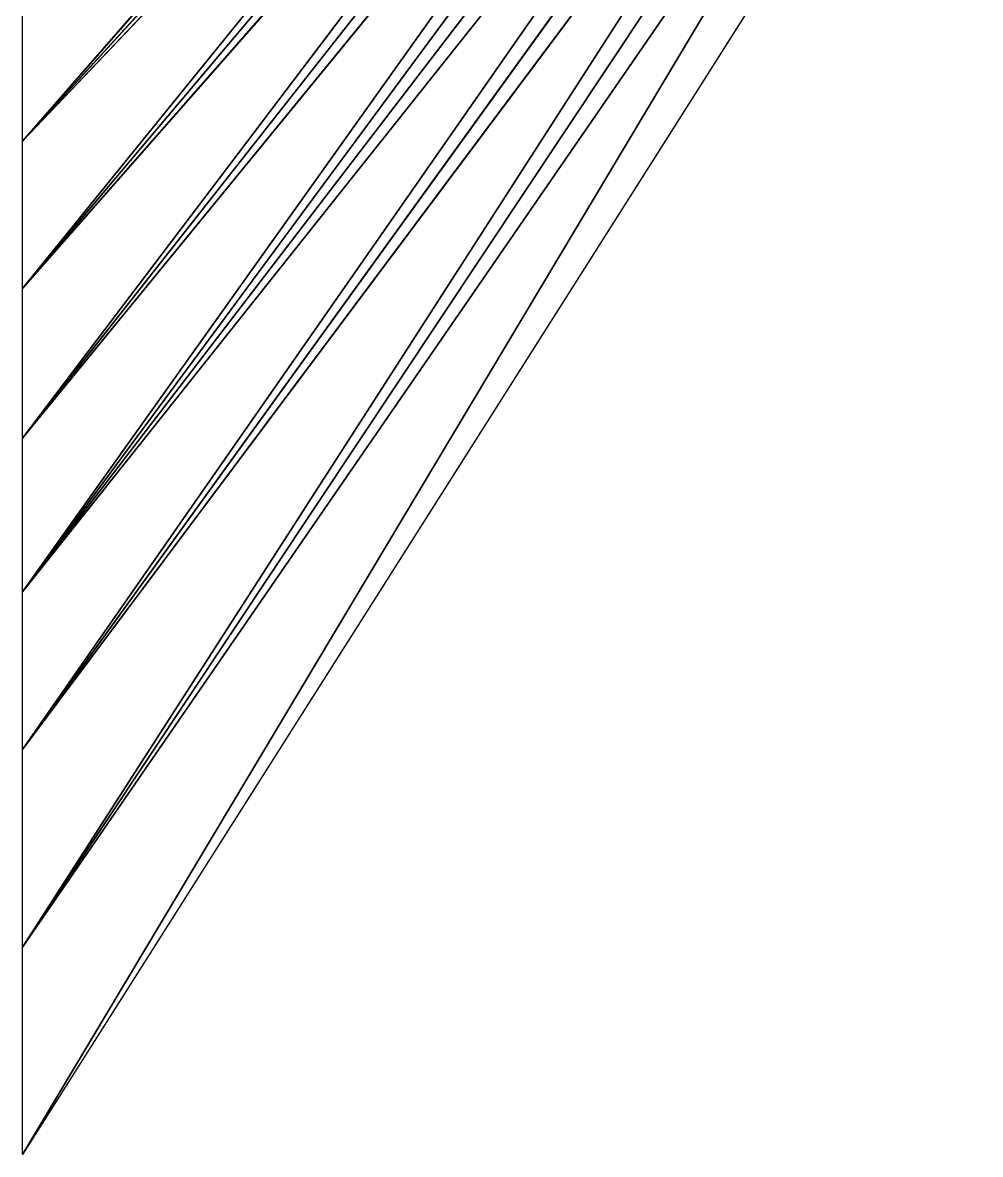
# Model space of a CAD drawing. Extents: x 26982 to 27569, y 23130 to 23931.
# Drawn here: x 26981.8 to 27028.8, y 23130.1 to 23185.5 of the extents above; entities that cross this region are included whole.
import ezdxf

# ---------------------------------------------------------------- set-up
doc = ezdxf.new("R2010")
doc.units = 0
doc.layers.get('0').update_dxf_attribs({"color": 13, "linetype": 'CONTINUOUS'})
doc.layers.add('BOUNDARIES_FAULT', color=1, linetype='CONTINUOUS')

msp = doc.modelspace()

# ---------------------------------------------------------------- linework, layer by layer
at = {"color": 1}
for p, q in [((27020.125, 23223.695, 900.169), (26981.793, 23179.729, 898.608)), ((26981.793, 23179.729, 898.608), (27020.656, 23222.422, 891.835)), ((27021.184, 23221.15, 883.501), (26981.793, 23179.729, 898.608)), ((26981.793, 23172.512, 880.376), (27021.184, 23221.15, 883.501)), ((26981.793, 23172.512, 880.376), (27021.717, 23219.877, 875.168)), ((27022.258, 23218.598, 866.834), (26981.793, 23172.512, 880.376)), ((26981.793, 23165.166, 862.196), (27022.258, 23218.598, 866.834)), ((26981.793, 23165.166, 862.196), (27022.809, 23217.311, 858.501)), ((27023.371, 23216.018, 850.169), (26981.793, 23165.166, 862.196)), ((26981.793, 23157.637, 844.049), (27023.371, 23216.018, 850.169)), ((26981.793, 23157.637, 844.049), (27023.941, 23214.715, 841.837)), ((27024.523, 23213.406, 833.505), (26981.793, 23157.637, 844.049)), ((26981.793, 23149.9, 825.99), (27025.113, 23212.092, 825.174)), ((26981.793, 23157.637, 844.049), (27025.113, 23212.092, 825.174)), ((27025.709, 23210.771, 816.844), (26981.793, 23149.9, 825.99)), ((26981.793, 23140.221, 804.362), (27026.312, 23209.447, 808.513)), ((27026.312, 23209.447, 808.513), (26981.793, 23149.9, 825.99)), ((27026.92, 23208.121, 800.183), (26981.793, 23140.221, 804.362)), ((26981.793, 23130.055, 782.958), (27027.58, 23206.682, 791.158)), ((27027.58, 23206.682, 791.158), (26981.793, 23140.221, 804.362)), ((27028.752, 23204.131, 775.192), (26981.793, 23130.055, 782.958)), ((26981.793, 23179.729, 898.608), (26981.793, 23186.842, 916.857)), ((26981.793, 23172.512, 880.376), (26981.793, 23179.729, 898.608)), ((26981.793, 23165.166, 862.196), (26981.793, 23172.512, 880.376)), ((26981.793, 23157.637, 844.049), (26981.793, 23165.166, 862.196)), ((26981.793, 23149.9, 825.99), (26981.793, 23157.637, 844.049)), ((26981.793, 23140.221, 804.362), (26981.793, 23149.9, 825.99)), ((26981.793, 23130.055, 782.958), (26981.793, 23140.221, 804.362))]:
    msp.add_line(p, q, dxfattribs=at)

# ---------------------------------------------------------------- meshes
at = {"layer": 'BOUNDARIES_FAULT', "color": 1}
mesh = msp.add_polyface(dxfattribs=at)
corners = [(27020.125, 23223.695, 900.169), (26981.793, 23179.729, 898.608), (26981.793, 23186.842, 916.857)]
mesh.append_faces([[corners[k] for k in face] for face in [(0, 1, 2)]], dxfattribs={"color": 1})
mesh = msp.add_polyface(dxfattribs=at)
corners = [(27020.125, 23223.695, 900.169), (27020.656, 23222.422, 891.835), (26981.793, 23179.729, 898.608)]
mesh.append_faces([[corners[k] for k in face] for face in [(0, 1, 2)]], dxfattribs={"color": 1})
mesh = msp.add_polyface(dxfattribs=at)
corners = [(27020.656, 23222.422, 891.835), (27021.184, 23221.15, 883.501), (26981.793, 23179.729, 898.608)]
mesh.append_faces([[corners[k] for k in face] for face in [(0, 1, 2)]], dxfattribs={"color": 1})
mesh = msp.add_polyface(dxfattribs=at)
corners = [(27021.184, 23221.15, 883.501), (27021.717, 23219.877, 875.168), (26981.793, 23172.512, 880.376)]
mesh.append_faces([[corners[k] for k in face] for face in [(0, 1, 2)]], dxfattribs={"color": 1})
mesh = msp.add_polyface(dxfattribs=at)
corners = [(27021.184, 23221.15, 883.501), (26981.793, 23172.512, 880.376), (26981.793, 23179.729, 898.608)]
mesh.append_faces([[corners[k] for k in face] for face in [(0, 1, 2)]], dxfattribs={"color": 1})
mesh = msp.add_polyface(dxfattribs=at)
corners = [(27021.717, 23219.877, 875.168), (27022.258, 23218.598, 866.834), (26981.793, 23172.512, 880.376)]
mesh.append_faces([[corners[k] for k in face] for face in [(0, 1, 2)]], dxfattribs={"color": 1})
mesh = msp.add_polyface(dxfattribs=at)
corners = [(27022.258, 23218.598, 866.834), (27022.809, 23217.311, 858.501), (26981.793, 23165.166, 862.196)]
mesh.append_faces([[corners[k] for k in face] for face in [(0, 1, 2)]], dxfattribs={"color": 1})
mesh = msp.add_polyface(dxfattribs=at)
corners = [(27022.258, 23218.598, 866.834), (26981.793, 23165.166, 862.196), (26981.793, 23172.512, 880.376)]
mesh.append_faces([[corners[k] for k in face] for face in [(0, 1, 2)]], dxfattribs={"color": 1})
mesh = msp.add_polyface(dxfattribs=at)
corners = [(27022.809, 23217.311, 858.501), (27023.371, 23216.018, 850.169), (26981.793, 23165.166, 862.196)]
mesh.append_faces([[corners[k] for k in face] for face in [(0, 1, 2)]], dxfattribs={"color": 1})
mesh = msp.add_polyface(dxfattribs=at)
corners = [(27023.371, 23216.018, 850.169), (27023.941, 23214.715, 841.837), (26981.793, 23157.637, 844.049)]
mesh.append_faces([[corners[k] for k in face] for face in [(0, 1, 2)]], dxfattribs={"color": 1})
mesh = msp.add_polyface(dxfattribs=at)
corners = [(27023.371, 23216.018, 850.169), (26981.793, 23157.637, 844.049), (26981.793, 23165.166, 862.196)]
mesh.append_faces([[corners[k] for k in face] for face in [(0, 1, 2)]], dxfattribs={"color": 1})
mesh = msp.add_polyface(dxfattribs=at)
corners = [(27023.941, 23214.715, 841.837), (27024.523, 23213.406, 833.505), (26981.793, 23157.637, 844.049)]
mesh.append_faces([[corners[k] for k in face] for face in [(0, 1, 2)]], dxfattribs={"color": 1})
mesh = msp.add_polyface(dxfattribs=at)
corners = [(27024.523, 23213.406, 833.505), (27025.113, 23212.092, 825.174), (26981.793, 23157.637, 844.049)]
mesh.append_faces([[corners[k] for k in face] for face in [(0, 1, 2)]], dxfattribs={"color": 1})
mesh = msp.add_polyface(dxfattribs=at)
corners = [(27025.113, 23212.092, 825.174), (27025.709, 23210.771, 816.844), (26981.793, 23149.9, 825.99)]
mesh.append_faces([[corners[k] for k in face] for face in [(0, 1, 2)]], dxfattribs={"color": 1})
mesh = msp.add_polyface(dxfattribs=at)
corners = [(27025.113, 23212.092, 825.174), (26981.793, 23149.9, 825.99), (26981.793, 23157.637, 844.049)]
mesh.append_faces([[corners[k] for k in face] for face in [(0, 1, 2)]], dxfattribs={"color": 1})
mesh = msp.add_polyface(dxfattribs=at)
corners = [(27025.709, 23210.771, 816.844), (27026.312, 23209.447, 808.513), (26981.793, 23149.9, 825.99)]
mesh.append_faces([[corners[k] for k in face] for face in [(0, 1, 2)]], dxfattribs={"color": 1})
mesh = msp.add_polyface(dxfattribs=at)
corners = [(27026.312, 23209.447, 808.513), (27026.92, 23208.121, 800.183), (26981.793, 23140.221, 804.362)]
mesh.append_faces([[corners[k] for k in face] for face in [(0, 1, 2)]], dxfattribs={"color": 1})
mesh = msp.add_polyface(dxfattribs=at)
corners = [(27026.312, 23209.447, 808.513), (26981.793, 23140.221, 804.362), (26981.793, 23149.9, 825.99)]
mesh.append_faces([[corners[k] for k in face] for face in [(0, 1, 2)]], dxfattribs={"color": 1})
mesh = msp.add_polyface(dxfattribs=at)
corners = [(27026.92, 23208.121, 800.183), (27027.58, 23206.682, 791.158), (26981.793, 23140.221, 804.362)]
mesh.append_faces([[corners[k] for k in face] for face in [(0, 1, 2)]], dxfattribs={"color": 1})
mesh = msp.add_polyface(dxfattribs=at)
corners = [(27027.58, 23206.682, 791.158), (27028.752, 23204.131, 775.192), (26981.793, 23130.055, 782.958)]
mesh.append_faces([[corners[k] for k in face] for face in [(0, 1, 2)]], dxfattribs={"color": 1})
mesh = msp.add_polyface(dxfattribs=at)
corners = [(27027.58, 23206.682, 791.158), (26981.793, 23130.055, 782.958), (26981.793, 23140.221, 804.362)]
mesh.append_faces([[corners[k] for k in face] for face in [(0, 1, 2)]], dxfattribs={"color": 1})

doc.saveas('drawing.dxf')
